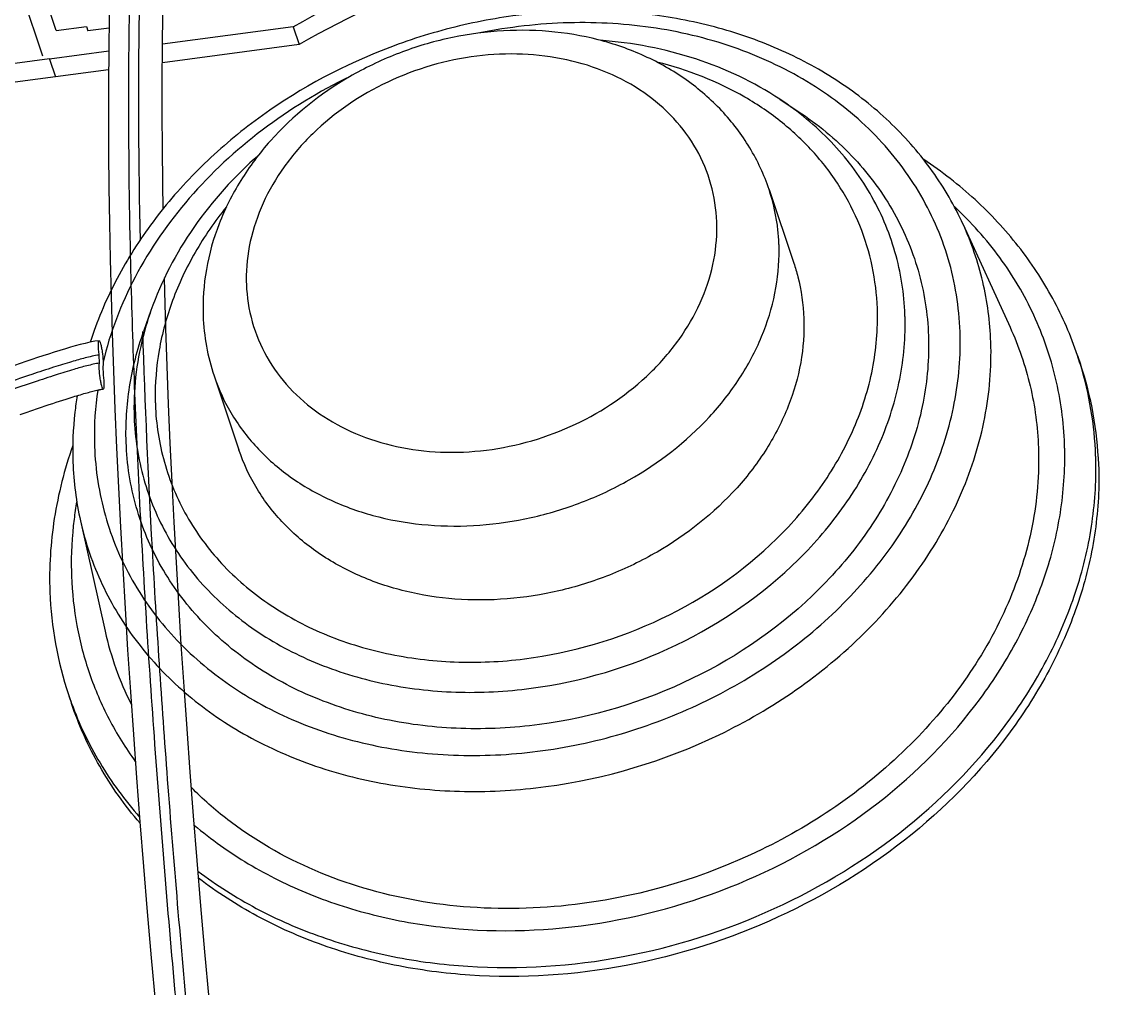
# Model space of a CAD drawing. Header units: millimetres. Extents: x 0 to 420, y 0 to 297.
# Drawn here: x 335.77 to 366.14, y 209.2 to 236.45 of the extents above; entities that cross this region are included whole.
import ezdxf

# ---------------------------------------------------------------- set-up
doc = ezdxf.new("R2010")
doc.units = ezdxf.units.MM
doc.header["$LTSCALE"] = 23.1
doc.layers.get('0').update_dxf_attribs({"linetype": 'CONTINUOUS'})
doc.styles.get("Standard").update_dxf_attribs({"font": 'txt', "width": 0.7})
doc.dimstyles.get("Standard").update_dxf_attribs({"dimtxt": 2.2, "dimasz": 1.8, "dimexe": 1.5, "dimexo": 0.5, "dimtad": 1, "dimdec": 1, "dimzin": 0, "dimdsep": 46, "dimtxsty": 'Standard', "dimblk": '_FILLED', "dimcen": 0.09, "dimclrt": 5, "dimazin": 0, "dimtp": 0.01, "dimtm": 0.01, "dimtfac": 1, "dimtdec": 1, "dimtofl": 0, "dimtmove": 0, "dimatfit": 3, "dimldrblk": '_FILLED', "dimfxl": 1, "dimtolj": 1, "dimtzin": 0, "dimarcsym": 0})

# ---------------------------------------------------------------- blocks, each defined once
blk = doc.blocks.new('_FILLED')
at = {"color": 0, "linetype": 'ByBlock'}
blk.add_solid([(0, 0), (-1, 0.167), (-1, -0.167)], dxfattribs=at)

msp = doc.modelspace()

# ---------------------------------------------------------------- linework, layer by layer
at = {"color": 7, "linetype": 'Continuous'}
for p, q in [((336.745, 236.204), (335.947, 238.578)), ((336.365, 235.478), (335.567, 237.852)), ((336.745, 236.204), (337.592, 236.315)), ((337.592, 236.315), (337.634, 236.19)), ((338.232, 236.269), (337.634, 236.19)), ((343.421, 236.306), (339.739, 235.818)), ((343.421, 236.306), (343.589, 235.807)), ((343.589, 235.807), (339.735, 235.295)), ((338.224, 235.617), (336.551, 235.395)), ((336.551, 235.399), (326.967, 234.129)), ((336.551, 235.395), (336.551, 235.399)), ((336.551, 235.395), (336.719, 234.895)), ((336.719, 234.9), (326.598, 233.558)), ((338.22, 235.094), (336.719, 234.895)), ((357.135, 234.265), (357.653, 233.922)), ((356.831, 231.723), (357.531, 229.64)), ((362.301, 230.738), (363.624, 227.841)), ((339.413, 228.308), (339.207, 227.722)), ((337.963, 226.825), (337.954, 227.054)), ((365.525, 227.043), (365.609, 226.793)), ((338.057, 226.732), (338.065, 226.502)), ((341.191, 226.466), (341.891, 224.383)), ((337.657, 226.003), (337.698, 226.015)), ((337.698, 226.015), (337.738, 226.025)), ((337.738, 226.025), (337.777, 226.035)), ((337.777, 226.035), (337.814, 226.045)), ((337.814, 226.045), (337.85, 226.053)), ((336.646, 225.69), (336.745, 225.722)), ((336.745, 225.722), (336.84, 225.753)), ((336.84, 225.753), (336.931, 225.783)), ((336.931, 225.783), (337.02, 225.812)), ((337.02, 225.812), (337.106, 225.839)), ((337.106, 225.839), (337.163, 225.857)), ((337.163, 225.857), (337.218, 225.874)), ((337.218, 225.874), (337.272, 225.891)), ((337.272, 225.891), (337.325, 225.907)), ((337.325, 225.907), (337.376, 225.922)), ((337.376, 225.922), (337.426, 225.937)), ((337.426, 225.937), (337.475, 225.952)), ((337.475, 225.952), (337.523, 225.966)), ((337.523, 225.966), (337.569, 225.979)), ((337.569, 225.979), (337.614, 225.991)), ((337.614, 225.991), (337.657, 226.003)), ((335.731, 225.382), (335.898, 225.439)), ((335.898, 225.439), (336.059, 225.493)), ((336.059, 225.493), (336.213, 225.545)), ((336.213, 225.545), (336.326, 225.583)), ((336.326, 225.583), (336.436, 225.62)), ((336.436, 225.62), (336.542, 225.656)), ((336.542, 225.656), (336.646, 225.69)), ((337.426, 222.377), (338.122, 219.269)), ((337.088, 217.484), (337.172, 217.234))]:
    msp.add_line(p, q, dxfattribs=at)
for points in [[(339.754, 231.17), (339.743, 231.889), (339.734, 232.876), (339.73, 233.849), (339.731, 234.807), (339.738, 235.751), (339.75, 236.682), (339.767, 237.599), (339.789, 238.463)], [(338.27, 238.16), (338.254, 237.514), (338.236, 236.592), (338.224, 235.656), (338.217, 234.707), (338.216, 233.744), (338.22, 232.767), (338.23, 231.776), (338.245, 230.772), (338.265, 229.753)], [(337.951, 227.459), (337.828, 227.441), (337.692, 227.414), (337.559, 227.384), (337.42, 227.349), (337.279, 227.311), (337.141, 227.272), (337, 227.23), (336.846, 227.183), (336.683, 227.133), (336.524, 227.082), (336.37, 227.032), (336.214, 226.981), (336.052, 226.927), (335.89, 226.873), (335.728, 226.818), (335.563, 226.762), (335.392, 226.704), (335.215, 226.644), (335.035, 226.582), (334.472, 226.389)], [(337.85, 226.053), (337.885, 226.062), (337.901, 226.065), (337.917, 226.069), (337.932, 226.072), (337.946, 226.075), (337.959, 226.078), (337.973, 226.081), (337.988, 226.084), (338.004, 226.087), (338.021, 226.09), (338.039, 226.093), (338.057, 226.096), (338.068, 226.097)]]:
    msp.add_lwpolyline(points, dxfattribs=at)
at = {"color": 9, "linetype": 'Continuous'}
for points in [[(338.265, 229.753), (338.29, 228.72), (338.321, 227.673), (338.356, 226.61), (338.398, 225.53), (338.444, 224.435), (338.496, 223.325), (338.554, 222.2), (338.616, 221.061), (338.684, 219.909), (338.756, 218.742), (338.835, 217.558), (338.918, 216.358), (339.008, 215.138), (339.103, 213.899), (339.204, 212.639), (339.31, 211.361), (339.422, 210.066), (339.54, 208.75)], [(341.05, 208.922), (340.932, 210.237), (340.821, 211.53), (340.714, 212.806), (340.614, 214.064), (340.519, 215.301), (340.43, 216.518), (340.346, 217.716), (340.268, 218.897), (340.196, 220.061), (340.128, 221.211), (340.066, 222.346), (340.009, 223.468), (339.957, 224.575), (339.911, 225.667), (339.869, 226.744), (339.834, 227.803), (339.803, 228.846), (339.794, 229.226)]]:
    msp.add_lwpolyline(points, dxfattribs=at)
for centre, radius, start, end in [((350.721, 230.64), 4.641, 0.698, 2.0597), ((351.444, 229.965), 5.672, 0.698, 2.0597), ((346.74, 229.215), 4.641, 180.698, 182.0597), ((347.711, 225.387), 8.797, 160.6071, 164.6512), ((352.773, 228.106), 7.116, 1.0558, 2.0601), ((353.069, 227.913), 7.597, 1.0558, 2.0601), ((353.693, 227.407), 8.527, 1.2155, 2.0602), ((354.046, 227.095), 9.041, 1.2155, 2.0602), ((356.183, 223.903), 9.855, 17.0474, 18.5792), ((356.047, 223.869), 9.995, 1.9992, 17.0037), ((346.672, 224.779), 8.854, 171.6278, 181.1376), ((346.649, 225.918), 7.116, 181.0558, 182.0601), ((346.531, 225.577), 7.597, 181.0558, 182.0601), ((346.344, 224.784), 8.527, 181.2155, 182.0602), ((355.385, 224.185), 9.781, 1.3105, 2.0603), ((355.747, 223.848), 10.296, 1.3105, 2.0603), ((346.948, 221.175), 9.781, 181.3105, 182.0603), ((346.426, 220.623), 9.851, 198.5793, 200.1124)]:
    msp.add_arc(centre, radius, start, end, dxfattribs=at)
at = {"color": 7, "linetype": 'Continuous'}
for centre, radius, start, end in [((346.869, 228.371), 5.989, 182.0062, 198.5461), ((356.15, 223.622), 9.977, 1.989, 18.5342), ((346.31, 224.359), 9.102, 182.0434, 192.5745), ((346.785, 220.736), 10.227, 181.9933, 198.5384), ((346.791, 221.209), 8.884, 192.6175, 206.7076)]:
    msp.add_arc(centre, radius, start, end, dxfattribs=at)
for points, knots in [([(343.421, 236.306), (344.841, 237.125), (347.853, 238.484), (352.641, 239.609), (357.471, 239.778), (360.615, 239.228), (362.103, 238.785)], [0, 0, 0, 0, 0.25453, 0.509141, 0.758971, 1, 1, 1, 1]), ([(362.271, 238.285), (360.783, 238.728), (357.639, 239.278), (352.809, 239.11), (348.021, 237.984), (345.009, 236.625), (343.589, 235.807)], [0, 0, 0, 0, 0.241029, 0.490859, 0.74547, 1, 1, 1, 1]), ([(338.838, 238.612), (338.799, 237.216), (338.76, 234.297), (338.795, 231.378), (338.83, 229.856)], [0, 0, 0, 0, 0.478422, 1, 1, 1, 1]), ([(339.121, 238.649), (339.103, 237.996), (339.044, 235.209), (339.06, 232.421), (339.104, 230.287)], [0, 0, 0, 0, 0.234289, 1, 1, 1, 1]), ([(362.301, 230.738), (362.062, 231.261), (361.477, 232.27), (360.324, 233.604), (358.921, 234.735), (357.307, 235.635), (355.523, 236.288), (352.954, 236.814), (350.249, 236.789), (347.595, 236.244), (345.014, 235.36), (342.638, 233.999), (340.635, 232.233), (339.372, 230.755), (338.369, 229.148), (337.886, 227.998), (337.698, 227.416)], [0, 0, 0, 0, 0.05604, 0.112925, 0.171102, 0.230875, 0.292382, 0.355587, 0.485873, 0.552481, 0.619323, 0.751387, 0.815971, 0.87903, 0.940379, 1, 1, 1, 1]), ([(356.831, 231.723), (356.693, 232.132), (356.325, 232.926), (355.527, 233.975), (354.516, 234.85), (353.332, 235.523), (352.018, 235.981), (350.137, 236.294), (348.178, 236.144), (346.315, 235.567), (344.566, 234.725), (343.045, 233.508), (341.914, 232.003), (341.297, 230.778), (340.931, 229.484), (340.868, 228.598), (340.883, 228.161)], [0, 0, 0, 0, 0.058382, 0.117228, 0.176966, 0.237937, 0.300337, 0.364172, 0.494791, 0.561092, 0.627208, 0.756481, 0.819363, 0.880793, 0.940904, 1, 1, 1, 1]), ([(357.135, 234.265), (356.404, 234.747), (354.761, 235.522), (352.982, 235.858), (352.069, 235.927)], [0, 0, 0, 0, 0.488707, 1, 1, 1, 1]), ([(357.653, 233.922), (358.198, 233.563), (359.198, 232.738), (360.361, 231.206), (361.107, 229.463), (361.301, 228.219), (361.324, 227.595)], [0, 0, 0, 0, 0.257948, 0.507705, 0.753389, 1, 1, 1, 1]), ([(342.455, 232.7), (341.766, 232.093), (340.548, 230.748), (339.704, 229.135), (339.413, 228.308)], [0, 0, 0, 0, 0.511313, 1, 1, 1, 1]), ([(365.525, 227.043), (365.339, 227.596), (364.868, 228.676), (363.889, 230.16), (362.659, 231.48), (361.701, 232.225), (361.192, 232.562)], [0, 0, 0, 0, 0.24513, 0.492317, 0.743436, 1, 1, 1, 1]), ([(357.531, 229.64), (357.573, 229.516), (357.723, 229.01), (357.798, 228.482), (357.812, 228.087)], [0, 0, 0, 0, 0.249213, 1, 1, 1, 1]), ([(357.812, 228.087), (357.827, 227.672), (357.764, 226.823), (357.403, 225.578), (356.79, 224.383), (355.652, 222.889), (354.116, 221.672), (352.346, 220.82), (350.457, 220.23), (348.478, 220.062), (346.585, 220.357), (345.279, 220.793), (344.116, 221.435), (343.134, 222.263), (342.369, 223.252), (342.02, 223.999), (341.891, 224.383)], [0, 0, 0, 0, 0.056853, 0.115559, 0.176521, 0.239813, 0.37186, 0.439919, 0.508247, 0.642307, 0.707116, 0.769721, 0.829987, 0.888085, 0.944503, 1, 1, 1, 1]), ([(363.623, 227.841), (363.866, 227.31), (364.248, 226.195), (364.402, 225.026), (364.423, 224.439)], [0, 0, 0, 0, 0.498426, 1, 1, 1, 1]), ([(338.714, 224.596), (338.695, 225.118), (338.763, 226.182), (339.028, 227.215), (339.207, 227.722)], [0, 0, 0, 0, 0.49294, 1, 1, 1, 1]), ([(361.324, 227.595), (361.346, 226.969), (361.239, 225.685), (360.645, 223.81), (359.645, 222.029), (357.803, 219.841), (354.735, 217.706), (351.843, 216.836), (350.359, 216.64)], [0, 0, 0, 0, 0.11151, 0.227035, 0.347404, 0.472644, 0.733594, 1, 1, 1, 1]), ([(337.954, 227.054), (337.947, 227.104), (337.937, 227.198), (337.931, 227.309), (337.932, 227.383), (337.935, 227.422), (337.939, 227.446), (337.947, 227.459), (337.951, 227.459)], [0, 0, 0, 0, 0.369337, 0.689158, 0.813831, 0.908174, 0.969384, 1, 1, 1, 1]), ([(337.951, 227.459), (337.955, 227.46), (337.964, 227.452), (337.979, 227.424), (337.999, 227.361), (338.02, 227.264), (338.047, 227.103), (338.064, 226.944), (338.066, 226.813), (338.062, 226.76), (338.059, 226.74), (338.057, 226.732)], [0, 0, 0, 0, 0.013972, 0.040181, 0.133463, 0.273298, 0.442896, 0.786269, 0.917657, 0.965645, 1, 1, 1, 1]), ([(337.954, 227.054), (337.886, 227.045), (337.754, 227.021), (337.495, 226.959), (337.133, 226.856), (336.631, 226.699), (336.025, 226.499), (335.285, 226.247), (334.355, 225.927), (333.124, 225.506), (331.461, 224.953), (329.187, 224.244), (326.935, 223.636), (324.908, 223.212), (323.39, 222.973), (321.915, 222.847), (320.568, 222.865), (319.426, 223.03), (318.493, 223.323), (317.85, 223.677), (317.431, 224.014), (317.076, 224.374), (316.728, 224.869), (316.377, 225.633), (316.247, 226.219), (316.217, 226.583)], [0, 0, 0, 0, 0.008469, 0.016652, 0.032961, 0.05493, 0.081684, 0.111931, 0.151614, 0.203271, 0.27282, 0.368448, 0.497791, 0.561123, 0.62446, 0.687755, 0.744055, 0.79064, 0.829994, 0.864431, 0.880577, 0.896331, 0.926941, 0.95474, 1, 1, 1, 1]), ([(337.963, 226.825), (337.904, 226.818), (337.785, 226.795), (337.543, 226.737), (337.193, 226.638), (336.699, 226.483), (336.097, 226.284), (335.359, 226.033), (334.429, 225.713), (333.195, 225.292), (331.526, 224.736), (329.24, 224.024), (326.972, 223.412), (324.925, 222.984), (323.385, 222.742), (321.881, 222.614), (320.499, 222.634), (319.315, 222.805), (318.339, 223.114), (317.663, 223.487), (317.22, 223.843), (316.845, 224.225), (316.48, 224.744), (316.112, 225.544), (315.976, 226.156), (315.945, 226.538)], [0, 0, 0, 0, 0.0072, 0.01472, 0.030249, 0.051569, 0.077752, 0.107472, 0.146556, 0.197518, 0.266224, 0.360837, 0.48912, 0.552132, 0.615362, 0.678871, 0.735797, 0.783368, 0.823977, 0.859815, 0.87667, 0.893087, 0.924776, 0.953401, 1, 1, 1, 1]), ([(338.068, 226.097), (338.064, 226.097), (338.055, 226.104), (338.041, 226.133), (338.021, 226.196), (337.999, 226.293), (337.972, 226.454), (337.956, 226.613), (337.953, 226.743), (337.957, 226.796), (337.96, 226.817), (337.963, 226.825)], [0, 0, 0, 0, 0.013997, 0.040248, 0.133618, 0.273528, 0.443172, 0.786502, 0.917793, 0.965717, 1, 1, 1, 1]), ([(338.065, 226.502), (338.072, 226.452), (338.082, 226.358), (338.088, 226.247), (338.088, 226.173), (338.084, 226.135), (338.08, 226.111), (338.072, 226.098), (338.068, 226.097)], [0, 0, 0, 0, 0.369491, 0.689336, 0.813981, 0.908276, 0.969426, 1, 1, 1, 1]), ([(337.333, 225.91), (337.308, 225.754), (337.222, 225.133), (337.197, 224.503), (337.214, 224.034)], [0, 0, 0, 0, 0.252175, 1, 1, 1, 1]), ([(337.208, 224.501), (336.975, 223.834), (336.627, 222.473), (336.539, 221.07), (336.564, 220.38)], [0, 0, 0, 0, 0.505981, 1, 1, 1, 1]), ([(350.359, 216.64), (349.627, 216.542), (348.164, 216.466), (346.019, 216.718), (344.021, 217.328), (342.248, 218.276), (340.769, 219.531), (339.644, 221.046), (338.924, 222.761), (338.736, 223.983), (338.714, 224.596)], [0, 0, 0, 0, 0.139389, 0.275034, 0.405861, 0.531436, 0.652125, 0.769126, 0.884329, 1, 1, 1, 1]), ([(364.423, 224.439), (364.45, 223.705), (364.324, 222.198), (363.628, 220), (362.455, 217.912), (360.295, 215.346), (356.697, 212.842), (353.306, 211.823), (351.566, 211.592)], [0, 0, 0, 0, 0.11151, 0.227035, 0.347404, 0.472644, 0.733594, 1, 1, 1, 1]), ([(366.12, 223.968), (366.143, 223.345), (366.073, 222.075), (365.635, 220.194), (364.875, 218.356), (363.439, 215.989), (360.933, 213.367), (357.149, 211.043), (352.869, 209.676), (349.147, 209.431), (346.278, 209.81), (344.259, 210.367), (342.398, 211.186), (341.273, 211.909), (340.755, 212.307)], [0, 0, 0, 0, 0.05562, 0.112669, 0.171473, 0.232171, 0.358677, 0.490532, 0.624164, 0.755515, 0.819351, 0.881452, 0.941664, 1, 1, 1, 1]), ([(339.104, 213.863), (338.676, 214.359), (337.917, 215.426), (337.378, 216.622), (337.172, 217.234)], [0, 0, 0, 0, 0.503203, 1, 1, 1, 1]), ([(351.566, 211.592), (350.522, 211.453), (348.438, 211.381), (345.425, 211.907), (343.143, 212.871), (341.567, 213.927), (340.871, 214.54), (340.551, 214.865)], [0, 0, 0, 0, 0.26579, 0.522217, 0.766786, 0.884755, 1, 1, 1, 1])]:
    msp.add_open_spline(points, degree=3, knots=knots, dxfattribs=at)
at = {"color": 9, "linetype": 'Continuous'}
for points, knots in [([(362.214, 227.713), (362.189, 228.407), (361.967, 229.793), (361.112, 231.726), (359.781, 233.412), (358.036, 234.776), (355.958, 235.766), (353.636, 236.344), (351.168, 236.491), (349.504, 236.3), (348.677, 236.134)], [0, 0, 0, 0, 0.114912, 0.229458, 0.346105, 0.466847, 0.592836, 0.724268, 0.86045, 1, 1, 1, 1]), ([(355.359, 230.807), (355.346, 231.163), (355.237, 231.876), (354.82, 232.875), (354.168, 233.76), (353.311, 234.495), (352.282, 235.053), (351.122, 235.415), (349.874, 235.57), (348.15, 235.494), (346.042, 234.88), (344.239, 233.655), (343.145, 232.393), (342.543, 231.362), (342.175, 230.273), (342.095, 229.524), (342.1, 229.158)], [0, 0, 0, 0, 0.056096, 0.111959, 0.168676, 0.227156, 0.287981, 0.351338, 0.417032, 0.484555, 0.621591, 0.756053, 0.820669, 0.882812, 0.94246, 1, 1, 1, 1]), ([(359.885, 228.362), (359.87, 228.763), (359.773, 229.562), (359.42, 230.716), (358.867, 231.794), (358.128, 232.773), (357.218, 233.633), (355.784, 234.611), (354.536, 235.096), (353.673, 235.31)], [0, 0, 0, 0, 0.120354, 0.239892, 0.359862, 0.481479, 0.605772, 0.733501, 1, 1, 1, 1]), ([(345.027, 234.908), (344.156, 234.486), (342.515, 233.489), (340.443, 231.569), (338.895, 229.34), (338.258, 227.682), (338.062, 226.85)], [0, 0, 0, 0, 0.26435, 0.520848, 0.766379, 1, 1, 1, 1]), ([(360.661, 228.186), (360.64, 228.785), (360.453, 229.981), (359.736, 231.655), (358.619, 233.127), (357.658, 233.919), (357.135, 234.265)], [0, 0, 0, 0, 0.24661, 0.492295, 0.742051, 1, 1, 1, 1]), ([(357.112, 230.169), (357.107, 230.302), (357.07, 230.828), (356.956, 231.349), (356.831, 231.723)], [0, 0, 0, 0, 0.251754, 1, 1, 1, 1]), ([(341.538, 231.229), (341.213, 230.826), (340.632, 229.985), (339.988, 228.622), (339.602, 227.213), (339.525, 226.256), (339.533, 225.787)], [0, 0, 0, 0, 0.262564, 0.516298, 0.761631, 1, 1, 1, 1]), ([(365.16, 224.537), (365.137, 225.165), (364.97, 226.416), (364.349, 228.205), (363.378, 229.847), (362.525, 230.801), (362.055, 231.238)], [0, 0, 0, 0, 0.248992, 0.496445, 0.745749, 1, 1, 1, 1]), ([(342.102, 229.048), (342.115, 228.691), (342.224, 227.979), (342.642, 226.979), (343.293, 226.094), (344.151, 225.36), (345.179, 224.802), (346.339, 224.439), (347.587, 224.284), (349.312, 224.36), (351.419, 224.974), (353.223, 226.199), (354.317, 227.461), (354.918, 228.493), (355.286, 229.581), (355.366, 230.33), (355.362, 230.696)], [0, 0, 0, 0, 0.056096, 0.111959, 0.168676, 0.227156, 0.287981, 0.351338, 0.417032, 0.484555, 0.621591, 0.756053, 0.820669, 0.882812, 0.94246, 1, 1, 1, 1]), ([(363.081, 227.42), (363.06, 227.992), (362.91, 229.132), (362.537, 230.22), (362.301, 230.738)], [0, 0, 0, 0, 0.501573, 1, 1, 1, 1]), ([(341.191, 226.466), (341.319, 226.084), (341.665, 225.342), (342.423, 224.359), (343.394, 223.533), (344.545, 222.891), (345.838, 222.451), (347.714, 222.148), (349.679, 222.299), (351.56, 222.869), (353.327, 223.7), (354.869, 224.893), (356.024, 226.363), (356.655, 227.544), (357.038, 228.777), (357.12, 229.621), (357.115, 230.034)], [0, 0, 0, 0, 0.055456, 0.111821, 0.169844, 0.230012, 0.292502, 0.357188, 0.491044, 0.559315, 0.627366, 0.759569, 0.823008, 0.884143, 0.943019, 1, 1, 1, 1]), ([(338.83, 229.856), (338.879, 227.677), (339.05, 223.159), (339.488, 216.107), (340.116, 208.537), (340.643, 203.309), (340.935, 200.615)], [0, 0, 0, 0, 0.222951, 0.462472, 0.722835, 1, 1, 1, 1]), ([(339.537, 225.662), (339.556, 225.113), (339.725, 224.019), (340.367, 222.481), (341.37, 221.122), (342.69, 219.994), (344.274, 219.138), (346.059, 218.584), (347.978, 218.349), (350.63, 218.471), (353.868, 219.423), (356.635, 221.314), (358.308, 223.26), (359.226, 224.848), (359.783, 226.523), (359.898, 227.674), (359.888, 228.237)], [0, 0, 0, 0, 0.056105, 0.111977, 0.168709, 0.227211, 0.288064, 0.351453, 0.417181, 0.484733, 0.621796, 0.756223, 0.820802, 0.882897, 0.942498, 1, 1, 1, 1]), ([(350.127, 217.661), (351.54, 217.848), (354.293, 218.672), (357.223, 220.692), (358.994, 222.763), (359.965, 224.452), (360.554, 226.232), (360.676, 227.456), (360.665, 228.053)], [0, 0, 0, 0, 0.266111, 0.526944, 0.652232, 0.772715, 0.888383, 1, 1, 1, 1]), ([(337.823, 224.477), (337.847, 223.819), (338.049, 222.506), (338.82, 220.662), (340.024, 219.032), (341.609, 217.68), (343.509, 216.654), (345.278, 216.106), (346.775, 215.854), (348.337, 215.729), (350.332, 215.823), (352.696, 216.321), (354.959, 217.188), (357.038, 218.39), (358.853, 219.884), (360.337, 221.615), (361.434, 223.522), (362.097, 225.532), (362.232, 226.913), (362.218, 227.588)], [0, 0, 0, 0, 0.056055, 0.111879, 0.168563, 0.227018, 0.287826, 0.35117, 0.383775, 0.416912, 0.484413, 0.552995, 0.62179, 0.689907, 0.756532, 0.821032, 0.883046, 0.942569, 1, 1, 1, 1]), ([(339.228, 227.715), (339.125, 227.341), (338.972, 226.586), (338.929, 225.817), (338.936, 225.437)], [0, 0, 0, 0, 0.505166, 1, 1, 1, 1]), ([(339.172, 227.721), (339.238, 225.683), (339.429, 221.471), (339.866, 214.917), (340.462, 207.932), (340.95, 203.121), (341.218, 200.653)], [0, 0, 0, 0, 0.225379, 0.465759, 0.725669, 1, 1, 1, 1]), ([(350.539, 214.889), (352.223, 215.112), (355.507, 216.095), (358.998, 218.505), (361.107, 220.978), (362.26, 222.993), (362.958, 225.116), (363.1, 226.574), (363.085, 227.287)], [0, 0, 0, 0, 0.266158, 0.52701, 0.65229, 0.772755, 0.8884, 1, 1, 1, 1]), ([(338.939, 225.304), (338.96, 224.716), (339.142, 223.542), (339.833, 221.894), (340.913, 220.438), (342.335, 219.233), (344.038, 218.322), (345.958, 217.736), (348.019, 217.494), (349.424, 217.568), (350.127, 217.661)], [0, 0, 0, 0, 0.115671, 0.230873, 0.347874, 0.468564, 0.594139, 0.724967, 0.860611, 1, 1, 1, 1]), ([(340.633, 213.807), (341.108, 213.401), (342.148, 212.661), (343.891, 211.803), (345.801, 211.197), (348.536, 210.741), (352.12, 210.874), (356.273, 212.091), (359.973, 214.256), (362.445, 216.743), (363.875, 219.007), (364.64, 220.771), (365.092, 222.582), (365.177, 223.807), (365.164, 224.409)], [0, 0, 0, 0, 0.057874, 0.117616, 0.17929, 0.242781, 0.373757, 0.507476, 0.639774, 0.766886, 0.827885, 0.886955, 0.94422, 1, 1, 1, 1]), ([(340.737, 212.507), (341.255, 212.114), (342.377, 211.403), (344.23, 210.598), (346.239, 210.052), (349.088, 209.682), (352.784, 209.928), (357.034, 211.281), (360.798, 213.579), (363.3, 216.172), (364.743, 218.515), (365.514, 220.336), (365.969, 222.202), (366.055, 223.463), (366.04, 224.083)], [0, 0, 0, 0, 0.058362, 0.118589, 0.180686, 0.244501, 0.375769, 0.509301, 0.641099, 0.767633, 0.828375, 0.887233, 0.944339, 1, 1, 1, 1]), ([(337.319, 222.919), (337.291, 222.755), (337.193, 222.104), (337.159, 221.443), (337.17, 220.952)], [0, 0, 0, 0, 0.252628, 1, 1, 1, 1]), ([(337.426, 222.377), (337.564, 221.762), (337.977, 220.553), (338.985, 218.906), (340.345, 217.478), (342.011, 216.314), (343.928, 215.448), (346.035, 214.904), (348.268, 214.698), (349.782, 214.788), (350.539, 214.889)], [0, 0, 0, 0, 0.114204, 0.229381, 0.347215, 0.468968, 0.595324, 0.726352, 0.861555, 1, 1, 1, 1]), ([(337.174, 220.824), (337.19, 220.356), (337.291, 219.424), (337.648, 218.066), (338.202, 216.776), (338.696, 215.978), (338.971, 215.598)], [0, 0, 0, 0, 0.250794, 0.499829, 0.748935, 1, 1, 1, 1]), ([(337.176, 217.236), (337.389, 216.653), (337.931, 215.519), (338.674, 214.505), (339.089, 214.033)], [0, 0, 0, 0, 0.496659, 1, 1, 1, 1])]:
    msp.add_open_spline(points, degree=3, knots=knots, dxfattribs=at)

# ---------------------------------------------------------------- leaders
at = {"annotation_type": 0, "has_hookline": 1, "hookline_direction": 0}
for points, text_width in [([(311.536, 231.239), (311.93, 265.363), (313.73, 265.363)], 22.954), ([(323.842, 223.458), (311.458, 207.497), (313.258, 207.497)], 23.96)]:
    msp.add_leader(points, dimstyle='Standard', override={"dimgap": 0.625, "dimtad": 0}, dxfattribs=dict(at, text_width=text_width))

doc.saveas('drawing.dxf')
